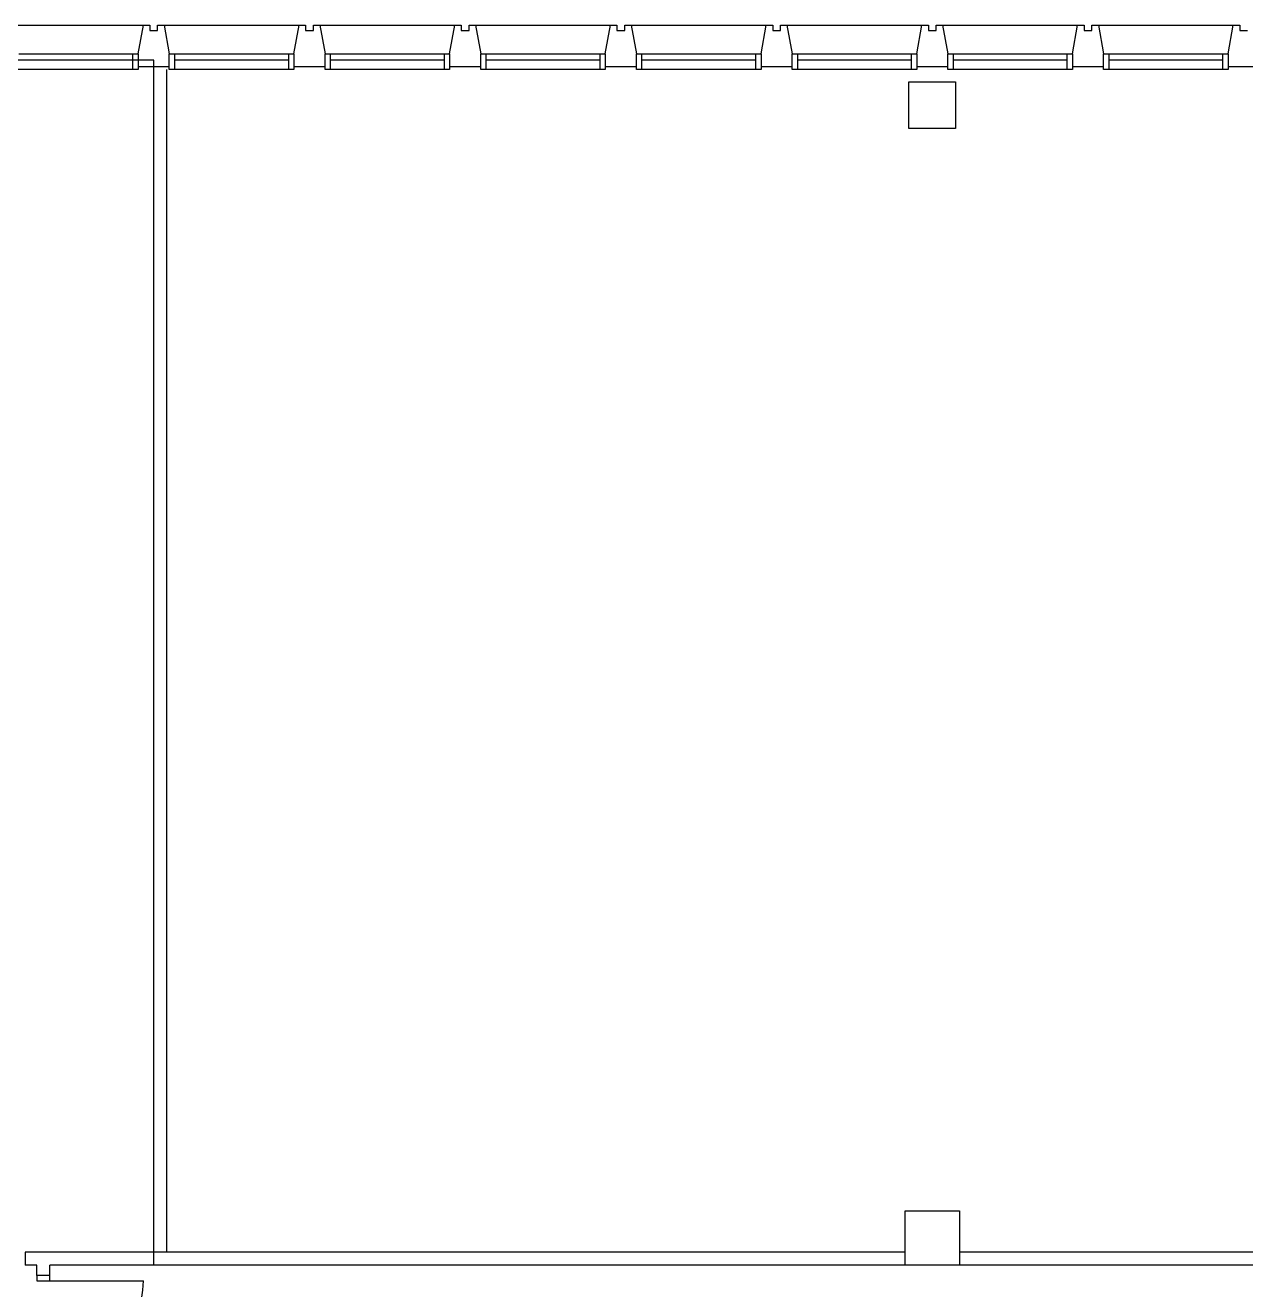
# Model space of a CAD drawing. Header units: inches. Extents: x -31 to 2880, y -31 to 1268.
# Drawn here: x 719.2 to 1189.5, y 780.8 to 1268.2 of the extents above; entities that cross this region are included whole.
import ezdxf

# ---------------------------------------------------------------- set-up
doc = ezdxf.new("R2010")
doc.units = ezdxf.units.IN
doc.header["$MEASUREMENT"] = 0
for name, color, linetype in [('A-AREA-INT', 2, 'Continuous'), ('A-COLS-E', 53, 'Continuous'), ('A-DOOR-E', 141, 'Continuous'), ('A-GLAZ-E', 140, 'Continuous'), ('A-WALL-E', 7, 'Continuous')]:
    doc.layers.add(name, color=color, linetype=linetype)

msp = doc.modelspace()

# ---------------------------------------------------------------- linework, layer by layer
at = {"layer": 'A-AREA-INT', "color": 4}
msp.add_lwpolyline([(-17.44, 1254.75), (-17.44, -17.44), (1066.25, -17.44), (1066.25, 447.25), (1200.22, 447.25), (1200.22, 411.25), (1300.25, 411.25), (1300.25, 447.25), (1324.25, 447.25), (1324.25, 515.25), (1768.75, 515.25), (1768.75, 790.25), (1300.25, 790.25), (1300.25, 826.25), (1200.22, 826.25), (1200.22, 790.25), (768.75, 790.25), (768.75, 1254.75), (-17.44, 1254.75)], close=True, dxfattribs=at)
at = {"layer": 'A-COLS-E', "flags": 128}
for points in [[(1059.75, 1228.5), (1059.75, 1246.5), (1077.75, 1246.5), (1077.75, 1228.5)], [(1058.25, 790.25), (1058.25, 811.25), (1079.25, 811.25), (1079.25, 790.25)]]:
    msp.add_lwpolyline(points, close=True, dxfattribs=at)
at = {"layer": 'A-DOOR-E', "extrusion": (0, 0, -1)}
for p, q in [((728.75, 786.25), (723.75, 786.25)), ((723.75, 786.25), (723.75, 784.25)), ((728.75, 784.25), (728.75, 786.25)), ((723.75, 784.25), (764.75, 784.25))]:
    msp.add_line(p, q, dxfattribs=at)
at = {"layer": 'A-DOOR-E'}
msp.add_arc((728.75, 784.25), 36, 270, 0, dxfattribs=at)
at = {"layer": 'A-GLAZ-E'}
for p, q in [((716.75, 1257.25), (760.75, 1257.25)), ((716.75, 1254.94), (760.75, 1254.94)), ((776.75, 1257.25), (820.75, 1257.25)), ((776.75, 1254.94), (820.75, 1254.94)), ((836.75, 1257.25), (880.75, 1257.25)), ((836.75, 1254.94), (880.75, 1254.94)), ((896.75, 1257.25), (940.75, 1257.25)), ((896.75, 1254.94), (940.75, 1254.94)), ((956.75, 1257.25), (1000.75, 1257.25)), ((956.75, 1254.94), (1000.75, 1254.94)), ((1016.75, 1257.25), (1060.75, 1257.25)), ((1016.75, 1254.94), (1060.75, 1254.94)), ((1076.75, 1257.25), (1120.75, 1257.25)), ((1076.75, 1254.94), (1120.75, 1254.94)), ((1136.75, 1257.25), (1180.75, 1257.25)), ((1136.75, 1254.94), (1180.75, 1254.94))]:
    msp.add_line(p, q, dxfattribs=at)
at = {"layer": 'A-WALL-E'}
for p, q in [((710.25, 1268.25), (767.25, 1268.25)), ((762.75, 1257.25), (764.75, 1268.25)), ((767.25, 1268.25), (767.25, 1266.25)), ((770.25, 1266.25), (770.25, 1268.25)), ((770.25, 1268.25), (827.25, 1268.25)), ((772.75, 1268.25), (774.75, 1257.25)), ((822.75, 1257.25), (824.75, 1268.25)), ((827.25, 1268.25), (827.25, 1266.25)), ((830.25, 1266.25), (830.25, 1268.25)), ((830.25, 1268.25), (887.25, 1268.25)), ((832.75, 1268.25), (834.75, 1257.25)), ((882.75, 1257.25), (884.75, 1268.25)), ((887.25, 1268.25), (887.25, 1266.25)), ((890.25, 1266.25), (890.25, 1268.25)), ((890.25, 1268.25), (947.25, 1268.25)), ((892.75, 1268.25), (894.75, 1257.25)), ((942.75, 1257.25), (944.75, 1268.25)), ((947.25, 1268.25), (947.25, 1266.25)), ((950.25, 1266.25), (950.25, 1268.25)), ((950.25, 1268.25), (1007.25, 1268.25)), ((952.75, 1268.25), (954.75, 1257.25)), ((1002.75, 1257.25), (1004.75, 1268.25)), ((1007.25, 1268.25), (1007.25, 1266.25)), ((1010.25, 1266.25), (1010.25, 1268.25)), ((1010.25, 1268.25), (1067.25, 1268.25)), ((1012.75, 1268.25), (1014.75, 1257.25)), ((1062.75, 1257.25), (1064.75, 1268.25)), ((1067.25, 1268.25), (1067.25, 1266.25)), ((1070.25, 1266.25), (1070.25, 1268.25)), ((1070.25, 1268.25), (1127.25, 1268.25)), ((1072.75, 1268.25), (1074.75, 1257.25)), ((1122.75, 1257.25), (1124.75, 1268.25)), ((1127.25, 1268.25), (1127.25, 1266.25)), ((1130.25, 1266.25), (1130.25, 1268.25)), ((1130.25, 1268.25), (1187.25, 1268.25)), ((1132.75, 1268.25), (1134.75, 1257.25)), ((1182.75, 1257.25), (1184.75, 1268.25)), ((1187.25, 1268.25), (1187.25, 1266.25)), ((767.25, 1266.25), (770.25, 1266.25)), ((827.25, 1266.25), (830.25, 1266.25)), ((887.25, 1266.25), (890.25, 1266.25)), ((947.25, 1266.25), (950.25, 1266.25)), ((1007.25, 1266.25), (1010.25, 1266.25)), ((1067.25, 1266.25), (1070.25, 1266.25)), ((1127.25, 1266.25), (1130.25, 1266.25)), ((1187.25, 1266.25), (1190.25, 1266.25)), ((760.75, 1251.25), (760.75, 1257.25)), ((760.75, 1257.25), (762.75, 1257.25)), ((762.75, 1257.25), (762.75, 1251.25)), ((774.75, 1251.25), (774.75, 1257.25)), ((774.75, 1257.25), (776.75, 1257.25)), ((776.75, 1257.25), (776.75, 1251.25)), ((820.75, 1251.25), (820.75, 1257.25)), ((820.75, 1257.25), (822.75, 1257.25)), ((822.75, 1257.25), (822.75, 1251.25)), ((834.75, 1251.25), (834.75, 1257.25)), ((834.75, 1257.25), (836.75, 1257.25)), ((836.75, 1257.25), (836.75, 1251.25)), ((880.75, 1251.25), (880.75, 1257.25)), ((880.75, 1257.25), (882.75, 1257.25)), ((882.75, 1257.25), (882.75, 1251.25)), ((894.75, 1251.25), (894.75, 1257.25)), ((894.75, 1257.25), (896.75, 1257.25)), ((896.75, 1257.25), (896.75, 1251.25)), ((940.75, 1251.25), (940.75, 1257.25)), ((940.75, 1257.25), (942.75, 1257.25)), ((942.75, 1257.25), (942.75, 1251.25)), ((954.75, 1251.25), (954.75, 1257.25)), ((954.75, 1257.25), (956.75, 1257.25)), ((956.75, 1257.25), (956.75, 1251.25)), ((1000.75, 1251.25), (1000.75, 1257.25)), ((1000.75, 1257.25), (1002.75, 1257.25)), ((1002.75, 1257.25), (1002.75, 1251.25)), ((1014.75, 1251.25), (1014.75, 1257.25)), ((1014.75, 1257.25), (1016.75, 1257.25)), ((1016.75, 1257.25), (1016.75, 1251.25)), ((1060.75, 1251.25), (1060.75, 1257.25)), ((1060.75, 1257.25), (1062.75, 1257.25)), ((1062.75, 1257.25), (1062.75, 1251.25)), ((1074.75, 1251.25), (1074.75, 1257.25)), ((1074.75, 1257.25), (1076.75, 1257.25)), ((1076.75, 1257.25), (1076.75, 1251.25)), ((1120.75, 1251.25), (1120.75, 1257.25)), ((1120.75, 1257.25), (1122.75, 1257.25)), ((1122.75, 1257.25), (1122.75, 1251.25)), ((1134.75, 1251.25), (1134.75, 1257.25)), ((1134.75, 1257.25), (1136.75, 1257.25)), ((1136.75, 1257.25), (1136.75, 1251.25)), ((1180.75, 1251.25), (1180.75, 1257.25)), ((1180.75, 1257.25), (1182.75, 1257.25)), ((1182.75, 1257.25), (1182.75, 1251.25)), ((762.75, 1251.25), (714.75, 1251.25)), ((774.75, 1252.25), (762.75, 1252.25)), ((768.75, 795.25), (768.75, 1251.25)), ((773.75, 795.25), (773.75, 1251.25)), ((822.75, 1251.25), (774.75, 1251.25)), ((834.75, 1252.25), (822.75, 1252.25)), ((882.75, 1251.25), (834.75, 1251.25)), ((894.75, 1252.25), (882.75, 1252.25)), ((942.75, 1251.25), (894.75, 1251.25)), ((954.75, 1252.25), (942.75, 1252.25)), ((1002.75, 1251.25), (954.75, 1251.25)), ((1014.75, 1252.25), (1002.75, 1252.25)), ((1062.75, 1251.25), (1014.75, 1251.25)), ((1074.75, 1252.25), (1062.75, 1252.25)), ((1122.75, 1251.25), (1074.75, 1251.25)), ((1134.75, 1252.25), (1122.75, 1252.25)), ((1182.75, 1251.25), (1134.75, 1251.25)), ((1194.75, 1252.25), (1182.75, 1252.25)), ((1058.25, 795.25), (719.25, 795.25)), ((719.25, 795.25), (719.25, 790.25)), ((1195.23, 795.25), (1079.25, 795.25)), ((723.75, 790.25), (719.25, 790.25)), ((723.75, 786.25), (723.75, 790.25)), ((1058.25, 790.25), (728.75, 790.25)), ((728.75, 786.25), (728.75, 790.25)), ((1200.23, 790.25), (1058.25, 790.25)), ((728.75, 786.25), (723.75, 786.25))]:
    msp.add_line(p, q, dxfattribs=at)

doc.saveas('drawing.dxf')
